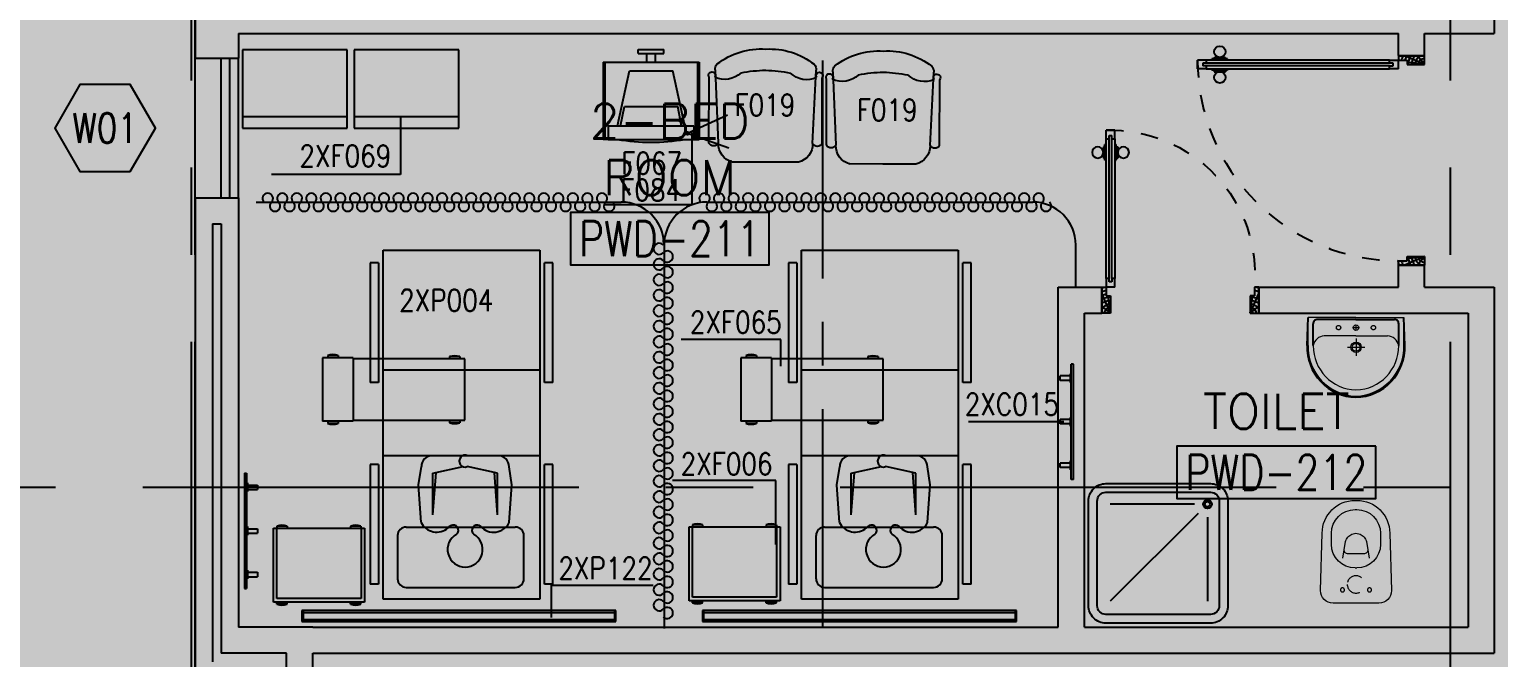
# Model space of a CAD drawing. Extents: x 88852.7 to 88945.7, y 39921.6 to 40001.1.
# Drawn here: x 88901.86 to 88910.29, y 39938.3 to 39941.91 of the extents above; entities that cross this region are included whole.
import ezdxf
from ezdxf.enums import TextEntityAlignment as Align

# ---------------------------------------------------------------- set-up
doc = ezdxf.new("R2010")
doc.units = 0
doc.header["$MEASUREMENT"] = 0
for name, pattern in [('CENTER', [2, 1.25, -0.25, 0.25, -0.25]), ('CENTERX2', [4, 2.5, -0.5, 0.5, -0.5]), ('DASHED', [0.75, 0.5, -0.25]), ('HIDDEN', [0.375, 0.25, -0.125]), ('HIDDEN2', [0.1875, 0.125, -0.0625])]:
    doc.linetypes.add(name, pattern=pattern)
for name, color, linetype in [('A-TEXT', 7, 'CONTINUOUS'), ('AXES', 11, 'CENTERX2'), ('AXES1', 11, 'CENTER'), ('DOOR', 7, 'CONTINUOUS'), ('FIX', 3, 'CONTINUOUS'), ('INSUL', 4, 'CONTINUOUS'), ('MEDICAL', 4, 'CONTINUOUS'), ('NON-MEDICAL', 4, 'CONTINUOUS'), ('RM-BOX', 4, 'CONTINUOUS'), ('RM-NAME', 2, 'CONTINUOUS'), ('RM-NO', 2, 'CONTINUOUS'), ('WALL', 4, 'CONTINUOUS'), ('WIN', 3, 'CONTINUOUS'), ('WIN-BOX', 3, 'CONTINUOUS'), ('WIN-NO', 5, 'CONTINUOUS')]:
    doc.layers.add(name, color=color, linetype=linetype)
doc.styles.add('ROMANS', font='ROMANS.shx', dxfattribs={"width": 0.6})
doc.dimstyles.new('DIM-OUT', dxfattribs={"dimscale": 0, "dimtxt": 0.24, "dimasz": 0.08, "dimexe": 0.02, "dimexo": 0.02, "dimgap": 0.05, "dimtad": 1, "dimdec": 0, "dimlfac": 1000, "dimzin": 0, "dimdsep": 46, "dimtxsty": 'ROMANS', "dimblk1": 'ARCHTICK', "dimblk2": 'ARCHTICK', "dimsah": 1, "dimcen": 0.01, "dimdle": 0.08, "dimclrd": 4, "dimclre": 4, "dimclrt": 2, "dimadec": 0, "dimazin": 0, "dimtp": 2, "dimtm": 2, "dimtfac": 0.114286, "dimtdec": 0, "dimtix": 1, "dimtmove": 2, "dimatfit": 3, "dimldrblk": 'ARCHTICK', "dimfxl": 0, "dimtolj": 1, "dimtzin": 0, "dimarcsym": 0})

# ---------------------------------------------------------------- blocks, each defined once
blk = doc.blocks.new('WW1')
at = {"layer": 'WIN-BOX'}
blk.add_lwpolyline([(144.3, -250), (288.7, 0), (144.3, 250), (-144.3, 250), (-288.7, 0), (-144.3, -250)], close=True, dxfattribs=at)
at = {"layer": 'WIN-NO', "style": 'ROMANS', "width": 0.8}
blk.add_attdef('W00', text='', height=170, dxfattribs=at).set_placement((0, 0), align=Align.MIDDLE)
blk = doc.blocks.new('WC1')
at = {"layer": 'FIX', "lineweight": 20}
for p, q in [((-210, 203.8), (-538, 193.8)), ((-475, 140.8), (-538, 140.8)), ((-137, 0), (-137, 130.8)), ((-727, 4.8), (-727, -4.8)), ((-674, 4.8), (-674, -4.8)), ((-533.7, 24.2), (-539.5, 0)), ((-539.5, 0), (-533.7, -24.2)), ((-394.8, 75.7), (-490.4, 60.1)), ((-339, 4.8), (-339, -4.8)), ((-137, -130.8), (-137, 0)), ((-490.4, -60.1), (-394.8, -75.7)), ((-538, -140.8), (-475, -140.8)), ((-538, -193.8), (-210, -203.8)), ((-213.2, -203.8), (-210, -203.8))]:
    blk.add_line(p, q, dxfattribs=at)
at = {"layer": 'FIX', "linetype": 'Continuous', "lineweight": 20}
blk.add_line((-420.1, -47.3), (-420.4, 44.6), dxfattribs=at)
at = {"layer": 'FIX', "linetype": 'HIDDEN', "lineweight": 20, "ltscale": 0.05}
for centre in [(-213.2, 77.5), (-213.2, -77.5)]:
    blk.add_circle(centre, 11.6, dxfattribs=at)
at = {"layer": 'FIX', "linetype": 'HIDDEN2', "lineweight": 20, "ltscale": 0.3}
blk.add_circle((-245, 0), 49.8, dxfattribs=at)
at = {"layer": 'FIX', "lineweight": 20}
for centre, radius, start, end in [((-538, 4.8), 189, 90, 180), ((-210, 130.8), 73, 360, 90), ((-538, 4.8), 136, 90, 180), ((-475, 4.8), 136, 360, 90), ((-473, -6.9), 68.2, 128.92417, 152.84682), ((-464.4, -17.6), 82, 108.49595, 128.92417), ((-538, -4.8), 189, 180, 270), ((-538, -4.8), 136, 180, 270), ((-473, 6.9), 68.2, 207.15318, 231.07583), ((-464.4, 17.6), 82, 231.07583, 251.50405), ((-475, -4.8), 136, 270, 0), ((-210, -130.8), 73, 270, 0)]:
    blk.add_arc(centre, radius, start, end, dxfattribs=at)
at = {"layer": 'FIX', "linetype": 'Continuous', "lineweight": 20}
for centre, start, end in [((-442.7, 45.5), 357.66621, 91.61215), ((-442.4, -45.6), 268.38785, 2.33379)]:
    blk.add_arc(centre, 22.3, start, end, dxfattribs=at)
blk = doc.blocks.new('SHR1')
at = {"layer": 'FIX'}
for p, q in [((-195.7, 195.7), (-700, 700)), ((-142.7, 217.7), (-142.7, 700)), ((-217.7, 142.7), (-700, 142.7))]:
    blk.add_line(p, q, dxfattribs=at)
for points in [[(-825, 125), (-825, 725, -0.414214), (-725, 825), (-125, 825, -0.414214), (-25, 725), (-25, 125, -0.414214), (-125, 25), (-725, 25, -0.414214)], [(-775, 125), (-775, 725, -0.414214), (-725, 775), (-125, 775, -0.414214), (-75, 725), (-75, 125, -0.414214), (-125, 75), (-725, 75, -0.414214)]]:
    blk.add_lwpolyline(points, format="xyb", close=True, dxfattribs=at)
for radius in [25, 15]:
    blk.add_circle((-142.7, 142.7), radius, dxfattribs=at)
blk = doc.blocks.new('LAV1')
at = {"layer": 'FIX', "linetype": 'DASHED', "lineweight": 20, "ltscale": 0.05}
for p, q in [((-0.5, 170), (-0.5, 270)), ((-0.5, 170), (-0.5, 270)), ((49.5, 220), (-50.5, 220))]:
    blk.add_line(p, q, dxfattribs=at)
at = {"layer": 'FIX', "linetype": 'ByBlock', "ltscale": 0.3}
for p, q in [((-280, 210), (-275, 50)), ((-245, 210), (-245, 85)), ((245, 210), (245, 85)), ((280, 210), (275, 50)), ((0, 60), (-220.2, 60)), ((0, 60), (220.2, 60))]:
    blk.add_line(p, q, dxfattribs=at)
at = {"layer": 'FIX', "linetype": 'Continuous', "lineweight": 20}
for p, q in [((-275, 210), (-275, 50)), ((275, 210), (275, 50)), ((0, 155), (-181.4, 155)), ((0, 155), (181.4, 155)), ((0, 50), (-275, 50)), ((0, 50), (-252.5, 50)), ((0, 50), (275, 50)), ((0, 50), (252.5, 50))]:
    blk.add_line(p, q, dxfattribs=at)
at = {"layer": 'FIX', "lineweight": 20}
for p, q in [((15.6, 107.5), (-15.5, 107.5)), ((0, 92), (0, 123))]:
    blk.add_line(p, q, dxfattribs=at)
for centre, radius in [((-0.5, 220), 29.5), ((-0.5, 220), 22.5), ((0, 107.5), 15.5)]:
    blk.add_circle(centre, radius, dxfattribs=at)
at = {"layer": 'FIX', "linetype": 'HIDDEN', "lineweight": 20, "ltscale": 0.05}
for centre in [(-100, 107.5), (100, 107.5)]:
    blk.add_circle(centre, 12.4, dxfattribs=at)
at = {"layer": 'FIX', "linetype": 'ByBlock', "ltscale": 0.3}
for centre, radius, start, end in [((6.9, 220), 287, 91.37765, 182.00641), ((-6.9, 220), 287, 357.99359, 88.62235), ((-220.1, 84.9), 24.9, 179.70214, 269.94861), ((220.1, 84.9), 24.9, 270.05139, 0.29786)]:
    blk.add_arc(centre, radius, start, end, dxfattribs=at)
at = {"layer": 'FIX', "linetype": 'Continuous', "lineweight": 20}
for centre, radius, start, end in [((8.4, 216.7), 283.4, 91.6988, 181.35097), ((7.6, 212.5), 252.7, 91.73281, 180.48842), ((-8.4, 216.7), 283.4, 358.64903, 88.3012), ((-7.6, 212.5), 252.7, 359.51158, 88.26719), ((-179.2, 221.8), 66.9, 190.20056, 268.07863), ((179.2, 221.8), 66.9, 271.92137, 349.79944)]:
    blk.add_arc(centre, radius, start, end, dxfattribs=at)
blk = doc.blocks.new('DOOR90')
at = {"layer": 'DOOR', "linetype": 'ByBlock'}
for p, q in [((0, 0), (-150, 0)), ((-200, -25), (-1000, -25)), ((-200, -42), (-1000, -42)), ((-200, -58), (-1000, -58)), ((-1000, -75), (-200, -75))]:
    blk.add_line(p, q, dxfattribs=at)
at = {"layer": 'DOOR', "color": 0, "linetype": 'ByBlock'}
for p, q in [((-150, 0), (-150, -25)), ((-150, 0), (0, 0)), ((0, -50), (0, 0)), ((-1050, -25), (-1050, -75)), ((-1050, -75), (-1050, -25)), ((-1000, -25), (-1050, -25)), ((-1000, -75), (-1050, -75)), ((-1020, -42), (-1020, -58)), ((-1000, -42), (-1020, -42)), ((-1000, -58), (-1020, -58)), ((-1000, -25), (-1000, -42)), ((-1000, -58), (-1000, -75)), ((-967.6, -25), (-967.6, -17.8)), ((-877.6, -17.8), (-967.6, -17.8)), ((-967.6, -75), (-967.6, -82.2)), ((-877.6, -82.2), (-967.6, -82.2)), ((-955, -17.8), (-955, -8.8)), ((-955, -8.8), (-890.2, -8.8)), ((-955, -17.8), (-890.2, -17.8)), ((-955, -82.2), (-955, -91.2)), ((-955, -82.2), (-890.2, -82.2)), ((-890.2, -17.8), (-890.2, -8.8)), ((-890.2, -82.2), (-890.2, -91.2)), ((-877.6, -25), (-877.6, -17.8)), ((-877.6, -75), (-877.6, -82.2)), ((-200, -42), (-200, -25)), ((-200, -25), (-150, -25)), ((-180, -42), (-200, -42)), ((-200, -75), (-200, -58)), ((-200, -58), (-180, -58)), ((-150, -75), (-200, -75)), ((-180, -58), (-180, -42)), ((-150, -75), (-150, -25)), ((-150, -25), (-100, -25)), ((-100, -25), (-100, -50)), ((-100, -50), (0, -50)), ((-955, -91.2), (-890.2, -91.2)), ((-150, -900), (-150, -875)), ((-150, -875), (-100, -875)), ((0, -900), (-150, -900)), ((-150, -900), (0, -900)), ((-100, -850), (0, -850)), ((-100, -875), (-100, -850)), ((0, -850), (0, -900))]:
    blk.add_line(p, q, dxfattribs=at)
at = {"layer": 'DOOR', "color": 9, "linetype": 'ByBlock'}
for p, q in [((0, -50), (-113.7, 0)), ((0, -50), (-40.1, 0)), ((0, -50), (-100, -36.6)), ((0, -850), (-113.7, -900)), ((0, -850), (-100, -863.4)), ((0, -850), (-40.1, -900))]:
    blk.add_line(p, q, dxfattribs=at)
at = {"layer": 'DOOR', "color": 0, "linetype": 'ByBlock'}
for centre in [(-922.6, 23.5), (-922.6, -123.5)]:
    blk.add_circle(centre, 32.4, dxfattribs=at)
at = {"layer": 'DOOR', "color": 9, "linetype": 'ByBlock'}
for centre, radius, start, end in [((0, -50), 74.4, 137.77643, 180), ((0, -50), 54.4, 113.20738, 180), ((0, -50), 154.4, 161.10529, 166.28577), ((0, -50), 134.4, 158.15985, 169.28002), ((0, -50), 114.4, 154.08384, 167.37743), ((0, -50), 94.4, 148.01819, 180), ((0, -50), 34.4, 90, 180), ((0, -50), 14.4, 90, 180), ((0, -850), 154.4, 193.71423, 198.89471), ((0, -850), 134.4, 190.71998, 201.84015), ((0, -850), 94.4, 180, 211.98181), ((0, -850), 74.4, 180, 222.22357), ((0, -850), 54.4, 180, 246.79262), ((0, -850), 34.4, 180, 270), ((0, -850), 14.4, 180, 270)]:
    blk.add_arc(centre, radius, start, end, dxfattribs=at)
at = {"layer": 'DOOR', "linetype": 'HIDDEN', "ltscale": 0.5}
blk.add_arc((-222.2, -50), 828.2, 178.27012, 275.00304, dxfattribs=at)
blk = doc.blocks.new('DOOR100')
at = {"layer": 'DOOR', "color": 0, "linetype": 'ByBlock'}
for p, q in [((-76.1, 1251.1), (-76.1, 1301.1)), ((-76.1, 1301.1), (-26.1, 1301.1)), ((-26.1, 1301.1), (-76.1, 1301.1)), ((-59.1, 1251.1), (-59.1, 1271.1)), ((-43.1, 1271.1), (-59.1, 1271.1)), ((-43.1, 1251.1), (-43.1, 1271.1)), ((-26.1, 1251.1), (-26.1, 1301.1)), ((-92.3, 1206.1), (-92.3, 1141.3)), ((-83.3, 1206.1), (-92.3, 1206.1)), ((-83.3, 1128.7), (-83.3, 1218.7)), ((-76.1, 1218.7), (-83.3, 1218.7)), ((-83.3, 1206.1), (-83.3, 1141.3)), ((-59.1, 1251.1), (-76.1, 1251.1)), ((-26.1, 1251.1), (-43.1, 1251.1)), ((-26.1, 1218.7), (-18.9, 1218.7)), ((-18.9, 1128.7), (-18.9, 1218.7)), ((-18.9, 1206.1), (-18.9, 1141.3)), ((-18.9, 1206.1), (-9.9, 1206.1)), ((-9.9, 1206.1), (-9.9, 1141.3)), ((-83.3, 1141.3), (-92.3, 1141.3)), ((-76.1, 1128.7), (-83.3, 1128.7)), ((-26.1, 1128.7), (-18.9, 1128.7)), ((-18.9, 1141.3), (-9.9, 1141.3)), ((-76.1, 200), (-59.1, 200)), ((-76.1, 150), (-76.1, 200)), ((-59.1, 200), (-59.1, 180)), ((-59.1, 180), (-43.1, 180)), ((-43.1, 200), (-26.1, 200)), ((-43.1, 180), (-43.1, 200)), ((-26.1, 200), (-26.1, 150)), ((-1201.1, 0), (-1201.1, 150)), ((-1201.1, 150), (-1176.1, 150)), ((-1201.1, 150), (-1201.1, 0)), ((-1176.1, 150), (-1176.1, 100)), ((-1176.1, 100), (-1151.1, 100)), ((-1151.1, 100), (-1151.1, 0)), ((-76.1, 150), (-26.1, 150)), ((-51.1, 100), (-51.1, 0)), ((-26.1, 100), (-51.1, 100)), ((-1.1, 150), (-26.1, 150)), ((-26.1, 150), (-26.1, 100)), ((-1.1, 150), (-1.1, 0)), ((-1151.1, 0), (-1201.1, 0)), ((-51.1, 0), (-1.1, 0))]:
    blk.add_line(p, q, dxfattribs=at)
at = {"layer": 'DOOR', "linetype": 'ByBlock'}
for p, q in [((-76.1, 1251.1), (-76.1, 200)), ((-59.1, 200), (-59.1, 1251.1)), ((-43.1, 200), (-43.1, 1251.1)), ((-26.1, 200), (-26.1, 1251.1))]:
    blk.add_line(p, q, dxfattribs=at)
at = {"layer": 'DOOR', "color": 9, "linetype": 'ByBlock'}
for p, q in [((-1151.1, 0), (-1201.1, 113.7)), ((-1151.1, 0), (-1164.4, 100)), ((-51.1, 0), (-1.1, 113.7)), ((-51.1, 0), (-37.7, 100)), ((-1151.1, 0), (-1201.1, 40.1)), ((-51.1, 0), (-1.1, 40.1))]:
    blk.add_line(p, q, dxfattribs=at)
at = {"layer": 'DOOR', "color": 0, "linetype": 'ByBlock'}
for centre in [(-124.6, 1173.7), (22.5, 1173.7)]:
    blk.add_circle(centre, 32.4, dxfattribs=at)
at = {"layer": 'DOOR', "linetype": 'HIDDEN', "ltscale": 0.5}
blk.add_arc((-26.8, 151.9), 1149.2, 89.96096, 180.09315, dxfattribs=at)
at = {"layer": 'DOOR', "color": 9, "linetype": 'ByBlock'}
for centre, radius, start, end in [((-1151.1, 0), 154.4, 103.71423, 108.89471), ((-1151.1, 0), 134.4, 100.71998, 111.84015), ((-1151.1, 0), 94.4, 90, 121.98181), ((-51.1, 0), 94.4, 58.01819, 90), ((-51.1, 0), 134.4, 68.15985, 79.28002), ((-51.1, 0), 114.4, 64.08384, 77.37743), ((-51.1, 0), 154.4, 71.10529, 76.28577), ((-1151.1, 0), 74.4, 90, 132.22357), ((-1151.1, 0), 54.4, 90, 156.79262), ((-1151.1, 0), 34.4, 90, 180), ((-1151.1, 0), 14.4, 90, 180), ((-51.1, 0), 74.4, 47.77643, 90), ((-51.1, 0), 54.4, 23.20738, 90), ((-51.1, 0), 34.4, 0, 90), ((-51.1, 0), 14.4, 0, 90)]:
    blk.add_arc(centre, radius, start, end, dxfattribs=at)
blk = doc.blocks.new('RM1')
at = {"layer": 'RM-BOX'}
blk.add_lwpolyline([(569.9, -200), (-569.9, -200), (-569.9, -500), (569.9, -500)], close=True, dxfattribs=at)
at = {"layer": 'RM-NAME', "style": 'ROMANS'}
for tag, p in [('ROOMNAME1', (0, 323.8)), ('ROOMNAME2', (0, 0))]:
    blk.add_attdef(tag, text='', height=200, dxfattribs=at).set_placement(p, align=Align.MIDDLE)
at = {"layer": 'RM-NO', "style": 'ROMANS', "width": 0.8}
blk.add_attdef('ROOMNO', text='', height=200, dxfattribs=at).set_placement((0, -350), align=Align.MIDDLE)

msp = doc.modelspace()

# ---------------------------------------------------------------- linework, layer by layer
at = {"layer": 'AXES'}
for p, q in [((88910.0103, 39921.6153), (88910.0103, 40000.4279)), ((88902.7903, 39921.6153), (88902.7903, 40000.0779)), ((88902.8103, 39921.6153), (88902.8103, 40000.0779)), ((88945.0103, 39939.2796), (88876.9703, 39939.2796))]:
    msp.add_line(p, q, dxfattribs=at)
at = {"layer": 'AXES1'}
msp.add_line((88906.4103, 39928.4796), (88906.4103, 39987.2996), dxfattribs=at)
msp.add_line((88906.4103, 39928.4796), (88906.4103, 39987.2996), dxfattribs=at)
at = {"layer": 'INSUL'}
for p, q in [((88902.9103, 39940.7921), (88902.9603, 39940.7921)), ((88902.9103, 39940.7921), (88902.9103, 39938.2796)), ((88902.9603, 39940.7921), (88902.9603, 39938.3296)), ((88903.3353, 39938.3296), (88902.9603, 39938.3296)), ((88903.3353, 39938.1296), (88903.3353, 39938.3296))]:
    msp.add_line(p, q, dxfattribs=at)
at = {"layer": 'MEDICAL'}
for p, q in [((88905.3516, 39941.7687), (88905.3516, 39941.7931)), ((88905.3516, 39941.7931), (88905.4993, 39941.7931)), ((88905.3516, 39941.7687), (88905.4993, 39941.7687)), ((88905.4008, 39941.7195), (88905.4008, 39941.7687)), ((88905.4501, 39941.7195), (88905.4501, 39941.7687)), ((88905.4993, 39941.7687), (88905.4993, 39941.7931)), ((88905.1499, 39941.7195), (88905.1499, 39941.2766)), ((88905.1499, 39941.7195), (88905.701, 39941.7195)), ((88905.1597, 39941.7195), (88905.1597, 39941.2766)), ((88905.2321, 39941.3539), (88905.3007, 39941.6703)), ((88905.3007, 39941.6703), (88905.5502, 39941.6703)), ((88905.6188, 39941.3539), (88905.5502, 39941.6703)), ((88905.6912, 39941.7195), (88905.6912, 39941.2766)), ((88905.701, 39941.7195), (88905.701, 39941.2766)), ((88905.2508, 39941.3539), (88905.2727, 39941.4664)), ((88905.2727, 39941.4664), (88905.5782, 39941.4664)), ((88905.6001, 39941.3539), (88905.5782, 39941.4664)), ((88905.635, 39941.3128), (88905.8636, 39941.4176)), ((88905.1794, 39941.3539), (88905.6715, 39941.3539)), ((88905.1794, 39941.3539), (88905.1794, 39941.2766)), ((88905.6715, 39941.3539), (88905.6715, 39941.2766)), ((88905.1794, 39941.2766), (88905.1499, 39941.2766)), ((88905.1794, 39941.2766), (88905.6715, 39941.2766)), ((88905.635, 39941.3128), (88905.8718, 39941.228)), ((88905.6715, 39941.2766), (88905.701, 39941.2766)), ((88903.1603, 39940.9172), (88905.2541, 39940.9172)), ((88905.746, 39940.9172), (88907.6142, 39940.9172)), ((88905.5, 39940.6711), (88905.5, 39938.4724)), ((88907.8603, 39940.4296), (88907.8603, 39940.6711)), ((88903.8883, 39940.6406), (88904.7883, 39940.6406)), ((88903.8883, 39938.6406), (88903.8883, 39940.6406)), ((88904.7883, 39940.6406), (88904.7883, 39938.6406)), ((88906.2871, 39940.6406), (88907.1871, 39940.6406)), ((88906.2871, 39938.6406), (88906.2871, 39940.6406)), ((88907.1871, 39940.6406), (88907.1871, 39938.6406)), ((88903.8141, 39940.5681), (88903.8141, 39939.8824)), ((88903.8633, 39940.5681), (88903.8141, 39940.5681)), ((88903.8633, 39940.5681), (88903.8633, 39939.8824)), ((88904.8625, 39940.5681), (88904.8133, 39940.5681)), ((88904.8133, 39939.8824), (88904.8133, 39940.5681)), ((88904.8625, 39939.8824), (88904.8625, 39940.5681)), ((88906.2129, 39940.5681), (88906.2129, 39939.8824)), ((88906.2621, 39940.5681), (88906.2129, 39940.5681)), ((88906.2621, 39940.5681), (88906.2621, 39939.8824)), ((88907.2613, 39940.5681), (88907.2121, 39940.5681)), ((88907.2121, 39939.8824), (88907.2121, 39940.5681)), ((88907.2613, 39939.8824), (88907.2613, 39940.5681)), ((88903.5404, 39940.0239), (88903.5404, 39939.6598)), ((88903.7176, 39940.0239), (88903.5404, 39940.0239)), ((88903.6305, 39940.0382), (88903.5714, 39940.0382)), ((88903.5714, 39940.0382), (88903.5714, 39940.0239)), ((88903.6305, 39940.0382), (88903.6305, 39940.0239)), ((88903.7176, 39940.0239), (88903.7176, 39939.6598)), ((88904.3573, 39940.0178), (88903.7176, 39940.0178)), ((88904.3285, 39940.0307), (88904.2695, 39940.0307)), ((88904.2695, 39940.0307), (88904.2695, 39940.0178)), ((88904.3285, 39940.0307), (88904.3285, 39940.0178)), ((88904.3573, 39939.6659), (88904.3573, 39940.0178)), ((88905.9392, 39940.0239), (88905.9392, 39939.6598)), ((88906.1164, 39940.0239), (88905.9392, 39940.0239)), ((88906.0293, 39940.0382), (88905.9702, 39940.0382)), ((88905.9702, 39940.0382), (88905.9702, 39940.0239)), ((88906.0293, 39940.0382), (88906.0293, 39940.0239)), ((88906.1164, 39940.0239), (88906.1164, 39939.6598)), ((88906.7562, 39940.0178), (88906.1164, 39940.0178)), ((88906.7273, 39940.0307), (88906.6683, 39940.0307)), ((88906.6683, 39940.0307), (88906.6683, 39940.0178)), ((88906.7273, 39940.0307), (88906.7273, 39940.0178)), ((88906.7562, 39939.6659), (88906.7562, 39940.0178)), ((88904.7883, 39939.9531), (88903.8883, 39939.9531)), ((88907.1871, 39939.9531), (88906.2871, 39939.9531)), ((88903.8633, 39939.8824), (88903.8141, 39939.8824)), ((88904.8625, 39939.8824), (88904.8133, 39939.8824)), ((88906.2621, 39939.8824), (88906.2129, 39939.8824)), ((88907.2613, 39939.8824), (88907.2121, 39939.8824)), ((88903.7176, 39939.6598), (88903.5404, 39939.6598)), ((88903.5714, 39939.6598), (88903.5714, 39939.6478)), ((88903.6305, 39939.6478), (88903.5714, 39939.6478)), ((88903.6305, 39939.6598), (88903.6305, 39939.6478)), ((88903.7176, 39939.6659), (88904.3573, 39939.6659)), ((88904.2695, 39939.6659), (88904.2695, 39939.6515)), ((88904.3285, 39939.6515), (88904.2695, 39939.6515)), ((88904.3285, 39939.6659), (88904.3285, 39939.6515)), ((88906.1164, 39939.6598), (88905.9392, 39939.6598)), ((88905.9702, 39939.6598), (88905.9702, 39939.6478)), ((88906.0293, 39939.6478), (88905.9702, 39939.6478)), ((88906.0293, 39939.6598), (88906.0293, 39939.6478)), ((88906.1164, 39939.6659), (88906.7562, 39939.6659)), ((88906.6683, 39939.6659), (88906.6683, 39939.6515)), ((88906.7273, 39939.6515), (88906.6683, 39939.6515)), ((88906.7273, 39939.6659), (88906.7273, 39939.6515)), ((88903.8141, 39939.4123), (88903.8141, 39938.7266)), ((88903.8633, 39939.4123), (88903.8141, 39939.4123)), ((88903.8633, 39939.4123), (88903.8633, 39938.7266)), ((88904.7883, 39939.461), (88903.8883, 39939.461)), ((88904.8625, 39939.4123), (88904.8133, 39939.4123)), ((88904.8133, 39938.7266), (88904.8133, 39939.4123)), ((88904.8625, 39938.7266), (88904.8625, 39939.4123)), ((88906.2129, 39939.4123), (88906.2129, 39938.7266)), ((88906.2621, 39939.4123), (88906.2129, 39939.4123)), ((88906.2621, 39939.4123), (88906.2621, 39938.7266)), ((88907.1871, 39939.461), (88906.2871, 39939.461)), ((88907.2613, 39939.4123), (88907.2121, 39939.4123)), ((88907.2121, 39938.7266), (88907.2121, 39939.4123)), ((88907.2613, 39938.7266), (88907.2613, 39939.4123)), ((88903.2792, 39939.0587), (88903.2792, 39939.0465)), ((88903.3382, 39939.0587), (88903.2792, 39939.0587)), ((88903.3382, 39939.0587), (88903.3382, 39939.0465)), ((88903.7019, 39939.0587), (88903.7019, 39939.0465)), ((88903.761, 39939.0587), (88903.7019, 39939.0587)), ((88903.761, 39939.0587), (88903.761, 39939.0465)), ((88905.6621, 39939.0662), (88905.6621, 39939.054)), ((88905.7211, 39939.0662), (88905.6621, 39939.0662)), ((88905.7211, 39939.0662), (88905.7211, 39939.054)), ((88906.0848, 39939.0662), (88906.0848, 39939.054)), ((88906.1439, 39939.0662), (88906.0848, 39939.0662)), ((88906.1439, 39939.0662), (88906.1439, 39939.054)), ((88903.2604, 39939.0465), (88903.782, 39939.0465)), ((88903.2604, 39938.6233), (88903.2604, 39939.0465)), ((88903.28, 39938.643), (88903.28, 39939.0465)), ((88903.7623, 39939.0465), (88903.7623, 39938.643)), ((88903.782, 39939.0465), (88903.782, 39938.6233)), ((88903.9722, 39939.0041), (88903.9722, 39938.7567)), ((88904.0214, 39939.0533), (88904.6468, 39939.0533)), ((88904.696, 39938.7567), (88904.696, 39939.0041)), ((88905.6433, 39938.6308), (88905.6433, 39939.054)), ((88905.6433, 39939.054), (88906.1649, 39939.054)), ((88905.6629, 39938.6505), (88905.6629, 39939.054)), ((88906.1452, 39939.054), (88906.1452, 39938.6505)), ((88906.1649, 39939.054), (88906.1649, 39938.6308)), ((88906.371, 39939.0041), (88906.371, 39938.7567)), ((88906.4203, 39939.0533), (88907.0456, 39939.0533)), ((88907.0948, 39938.7567), (88907.0948, 39939.0041)), ((88903.8633, 39938.7266), (88903.8141, 39938.7266)), ((88904.8625, 39938.7266), (88904.8133, 39938.7266)), ((88906.2621, 39938.7266), (88906.2129, 39938.7266)), ((88907.2613, 39938.7266), (88907.2121, 39938.7266)), ((88903.7623, 39938.643), (88903.28, 39938.643)), ((88904.7883, 39938.6406), (88903.8883, 39938.6406)), ((88904.0214, 39938.7075), (88904.6468, 39938.7075)), ((88906.1452, 39938.6505), (88905.6629, 39938.6505)), ((88907.1871, 39938.6406), (88906.2871, 39938.6406)), ((88906.4203, 39938.7075), (88907.0456, 39938.7075)), ((88903.782, 39938.6233), (88903.2604, 39938.6233)), ((88903.2792, 39938.6111), (88903.2792, 39938.6233)), ((88903.3382, 39938.6111), (88903.2792, 39938.6111)), ((88903.3382, 39938.6111), (88903.3382, 39938.6233)), ((88905.2238, 39938.5754), (88903.4235, 39938.5754)), ((88903.4235, 39938.5754), (88903.4235, 39938.5123)), ((88903.4296, 39938.5754), (88903.4296, 39938.5123)), ((88905.2177, 39938.5608), (88903.4296, 39938.5608)), ((88903.7019, 39938.6111), (88903.7019, 39938.6233)), ((88903.761, 39938.6111), (88903.7019, 39938.6111)), ((88903.761, 39938.6111), (88903.761, 39938.6233)), ((88905.2177, 39938.5123), (88905.2177, 39938.5754)), ((88905.2238, 39938.5123), (88905.2238, 39938.5754)), ((88906.1649, 39938.6308), (88905.6433, 39938.6308)), ((88905.6621, 39938.6186), (88905.6621, 39938.6308)), ((88905.7211, 39938.6186), (88905.6621, 39938.6186)), ((88905.7207, 39938.5754), (88905.7207, 39938.5123)), ((88907.521, 39938.5754), (88905.7207, 39938.5754)), ((88905.7211, 39938.6186), (88905.7211, 39938.6308)), ((88905.7268, 39938.5754), (88905.7268, 39938.5123)), ((88907.5149, 39938.5608), (88905.7268, 39938.5608)), ((88906.0848, 39938.6186), (88906.0848, 39938.6308)), ((88906.1439, 39938.6186), (88906.0848, 39938.6186)), ((88906.1439, 39938.6186), (88906.1439, 39938.6308)), ((88907.5149, 39938.5123), (88907.5149, 39938.5754)), ((88907.521, 39938.5123), (88907.521, 39938.5754)), ((88903.4235, 39938.5123), (88905.2238, 39938.5123)), ((88903.4296, 39938.5239), (88905.2177, 39938.5239)), ((88905.7207, 39938.5123), (88907.521, 39938.5123)), ((88905.7268, 39938.5239), (88907.5149, 39938.5239))]:
    msp.add_line(p, q, dxfattribs=at)
at = {"layer": 'MEDICAL', "const_width": 0.000738}
for points in [[(88905.8633, 39941.4176, 1), (88905.864, 39941.4176, 1)], [(88905.8718, 39941.228, 1), (88905.8725, 39941.228, 1)]]:
    msp.add_lwpolyline(points, format="xyb", close=True, dxfattribs=at)
at = {"layer": 'MEDICAL'}
for radius in [0.00868, 0.00533]:
    msp.add_circle((88905.6345, 39941.3124), radius, dxfattribs=at)
for centre, radius, start, end in [((88905.4254, 39942.4465), 1.1858, 260.61528, 279.38472), ((88905.2539, 39940.6711), 0.2461, 0, 90), ((88905.7461, 39940.6711), 0.2461, 90, 180), ((88907.6142, 39940.6711), 0.2461, 0, 90), ((88903.601, 39939.952), 0.091, 71.07536, 108.92464), ((88904.299, 39939.9446), 0.091, 71.07536, 108.92464), ((88905.9998, 39939.952), 0.091, 71.07536, 108.92464), ((88906.6978, 39939.9446), 0.091, 71.07536, 108.92464), ((88903.601, 39939.7339), 0.091, 251.07536, 288.92464), ((88904.299, 39939.7377), 0.091, 251.07536, 288.92464), ((88905.9998, 39939.7339), 0.091, 251.07536, 288.92464), ((88906.6978, 39939.7377), 0.091, 251.07536, 288.92464), ((88903.3087, 39938.9726), 0.091, 71.07536, 108.92464), ((88903.7314, 39938.9726), 0.091, 71.07536, 108.92464), ((88905.6916, 39938.9801), 0.091, 71.07536, 108.92464), ((88906.1143, 39938.9801), 0.091, 71.07536, 108.92464), ((88904.0214, 39939.0041), 0.0492, 90, 180), ((88904.6468, 39939.0041), 0.0492, 0, 90), ((88906.4203, 39939.0041), 0.0492, 90, 180), ((88907.0456, 39939.0041), 0.0492, 0, 90), ((88904.0214, 39938.7567), 0.0492, 180, 270), ((88904.6468, 39938.7567), 0.0492, 270, 0), ((88906.4203, 39938.7567), 0.0492, 180, 270), ((88907.0456, 39938.7567), 0.0492, 270, 0), ((88903.3087, 39938.6973), 0.091, 251.07536, 288.92464), ((88903.7314, 39938.6973), 0.091, 251.07536, 288.92464), ((88905.6916, 39938.7048), 0.091, 251.07536, 288.92464), ((88906.1143, 39938.7048), 0.091, 251.07536, 288.92464)]:
    msp.add_arc(centre, radius, start, end, dxfattribs=at)
at = {"layer": 'MEDICAL', "color": 15}
for centre, radius, start, end in [((88903.2274, 39940.9383), 0.0302, 313.56836, 226.43164), ((88903.269, 39940.8945), 0.0302, 133.56836, 46.43164), ((88903.3107, 39940.9383), 0.0302, 313.56836, 226.43164), ((88903.3523, 39940.8945), 0.0302, 133.56836, 46.43164), ((88903.394, 39940.9383), 0.0302, 313.56836, 226.43164), ((88903.4357, 39940.8945), 0.0302, 133.56836, 46.43164), ((88903.4773, 39940.9383), 0.0302, 313.56836, 226.43164), ((88903.519, 39940.8945), 0.0302, 133.56836, 46.43164), ((88903.5606, 39940.9383), 0.0302, 313.56836, 226.43164), ((88903.6023, 39940.8945), 0.0302, 133.56836, 46.43164), ((88903.6439, 39940.9383), 0.0302, 313.56836, 226.43164), ((88903.6856, 39940.8945), 0.0302, 133.56836, 46.43164), ((88903.7273, 39940.9383), 0.0302, 313.56836, 226.43164), ((88903.7689, 39940.8945), 0.0302, 133.56836, 46.43164), ((88903.8106, 39940.9383), 0.0302, 313.56836, 226.43164), ((88903.8522, 39940.8945), 0.0302, 133.56836, 46.43164), ((88903.8939, 39940.9383), 0.0302, 313.56836, 226.43164), ((88903.9355, 39940.8945), 0.0302, 133.56836, 46.43164), ((88903.9772, 39940.9383), 0.0302, 313.56836, 226.43164), ((88904.0189, 39940.8945), 0.0302, 133.56836, 46.43164), ((88904.0605, 39940.9383), 0.0302, 313.56836, 226.43164), ((88904.1022, 39940.8945), 0.0302, 133.56836, 46.43164), ((88904.1438, 39940.9383), 0.0302, 313.56836, 226.43164), ((88904.1855, 39940.8945), 0.0302, 133.56836, 46.43164), ((88904.2271, 39940.9383), 0.0302, 313.56836, 226.43164), ((88904.2688, 39940.8945), 0.0302, 133.56836, 46.43164), ((88904.3104, 39940.9383), 0.0302, 313.56836, 226.43164), ((88904.3521, 39940.8945), 0.0302, 133.56836, 46.43164), ((88904.3938, 39940.9383), 0.0302, 313.56836, 226.43164), ((88904.4354, 39940.8945), 0.0302, 133.56836, 46.43164), ((88904.4771, 39940.9383), 0.0302, 313.56836, 226.43164), ((88904.5187, 39940.8945), 0.0302, 133.56836, 46.43164), ((88904.5604, 39940.9383), 0.0302, 313.56836, 226.43164), ((88904.602, 39940.8945), 0.0302, 133.56836, 46.43164), ((88904.6437, 39940.9383), 0.0302, 313.56836, 226.43164), ((88904.6854, 39940.8945), 0.0302, 133.56836, 46.43164), ((88904.727, 39940.9383), 0.0302, 313.56836, 226.43164), ((88904.7687, 39940.8945), 0.0302, 133.56836, 46.43164), ((88904.8103, 39940.9383), 0.0302, 313.56836, 226.43164), ((88904.852, 39940.8945), 0.0302, 133.56836, 46.43164), ((88904.8936, 39940.9383), 0.0302, 313.56836, 226.43164), ((88904.9353, 39940.8945), 0.0302, 133.56836, 46.43164), ((88904.977, 39940.9383), 0.0302, 313.56836, 226.43164), ((88905.0186, 39940.8945), 0.0302, 133.56836, 46.43164), ((88905.0603, 39940.9383), 0.0302, 313.56836, 226.43164), ((88905.1019, 39940.8945), 0.0302, 133.56836, 46.43164), ((88905.1436, 39940.9383), 0.0302, 313.56836, 226.43164), ((88905.1852, 39940.8945), 0.0302, 133.56836, 46.43164), ((88905.7321, 39940.9383), 0.0302, 313.56836, 226.43164), ((88905.7737, 39940.8945), 0.0302, 133.56836, 46.43164), ((88905.8154, 39940.9383), 0.0302, 313.56836, 226.43164), ((88905.857, 39940.8945), 0.0302, 133.56836, 46.43164), ((88905.8987, 39940.9383), 0.0302, 313.56836, 226.43164), ((88905.9403, 39940.8945), 0.0302, 133.56836, 46.43164), ((88905.982, 39940.9383), 0.0302, 313.56836, 226.43164), ((88906.0237, 39940.8945), 0.0302, 133.56836, 46.43164), ((88906.0653, 39940.9383), 0.0302, 313.56836, 226.43164), ((88906.107, 39940.8945), 0.0302, 133.56836, 46.43164), ((88906.1486, 39940.9383), 0.0302, 313.56836, 226.43164), ((88906.1903, 39940.8945), 0.0302, 133.56836, 46.43164), ((88906.2319, 39940.9383), 0.0302, 313.56836, 226.43164), ((88906.2736, 39940.8945), 0.0302, 133.56836, 46.43164), ((88906.3152, 39940.9383), 0.0302, 313.56836, 226.43164), ((88906.3569, 39940.8945), 0.0302, 133.56836, 46.43164), ((88906.3986, 39940.9383), 0.0302, 313.56836, 226.43164), ((88906.4402, 39940.8945), 0.0302, 133.56836, 46.43164), ((88906.4819, 39940.9383), 0.0302, 313.56836, 226.43164), ((88906.5235, 39940.8945), 0.0302, 133.56836, 46.43164), ((88906.5652, 39940.9383), 0.0302, 313.56836, 226.43164), ((88906.6068, 39940.8945), 0.0302, 133.56836, 46.43164), ((88906.6485, 39940.9383), 0.0302, 313.56836, 226.43164), ((88906.6902, 39940.8945), 0.0302, 133.56836, 46.43164), ((88906.7318, 39940.9383), 0.0302, 313.56836, 226.43164), ((88906.7735, 39940.8945), 0.0302, 133.56836, 46.43164), ((88906.8151, 39940.9383), 0.0302, 313.56836, 226.43164), ((88906.8568, 39940.8945), 0.0302, 133.56836, 46.43164), ((88906.8984, 39940.9383), 0.0302, 313.56836, 226.43164), ((88906.9401, 39940.8945), 0.0302, 133.56836, 46.43164), ((88906.9818, 39940.9383), 0.0302, 313.56836, 226.43164), ((88907.0234, 39940.8945), 0.0302, 133.56836, 46.43164), ((88907.0651, 39940.9383), 0.0302, 313.56836, 226.43164), ((88907.1067, 39940.8945), 0.0302, 133.56836, 46.43164), ((88907.1484, 39940.9383), 0.0302, 313.56836, 226.43164), ((88907.19, 39940.8945), 0.0302, 133.56836, 46.43164), ((88907.2317, 39940.9383), 0.0302, 313.56836, 226.43164), ((88907.2734, 39940.8945), 0.0302, 133.56836, 46.43164), ((88907.315, 39940.9383), 0.0302, 313.56836, 226.43164), ((88907.3567, 39940.8945), 0.0302, 133.56836, 46.43164), ((88907.3983, 39940.9383), 0.0302, 313.56836, 226.43164), ((88907.44, 39940.8945), 0.0302, 133.56836, 46.43164), ((88907.4816, 39940.9383), 0.0302, 313.56836, 226.43164), ((88907.5233, 39940.8945), 0.0302, 133.56836, 46.43164), ((88907.5649, 39940.9383), 0.0302, 313.56836, 226.43164), ((88907.6066, 39940.8945), 0.0302, 133.56836, 46.43164), ((88907.6483, 39940.9383), 0.0302, 313.56836, 226.43164), ((88907.6899, 39940.8945), 0.0302, 133.56836, 46.43164), ((88905.4721, 39940.6491), 0.0322, 43.56836, 316.43164), ((88905.4721, 39940.5602), 0.0322, 43.56836, 316.43164), ((88905.5188, 39940.6047), 0.0322, 223.56836, 136.43164), ((88905.4721, 39940.4714), 0.0322, 43.56836, 316.43164), ((88905.5188, 39940.5158), 0.0322, 223.56836, 136.43164), ((88905.4721, 39940.3825), 0.0322, 43.56836, 316.43164), ((88905.5188, 39940.4269), 0.0322, 223.56836, 136.43164), ((88905.4721, 39940.2936), 0.0322, 43.56836, 316.43164), ((88905.5188, 39940.3381), 0.0322, 223.56836, 136.43164), ((88905.4721, 39940.2047), 0.0322, 43.56836, 316.43164), ((88905.5188, 39940.2492), 0.0322, 223.56836, 136.43164), ((88905.5188, 39940.1603), 0.0322, 223.56836, 136.43164), ((88905.4721, 39940.1159), 0.0322, 43.56836, 316.43164), ((88905.5188, 39940.0714), 0.0322, 223.56836, 136.43164), ((88905.4721, 39940.027), 0.0322, 43.56836, 316.43164), ((88905.5188, 39939.9826), 0.0322, 223.56836, 136.43164), ((88905.4721, 39939.9381), 0.0322, 43.56836, 316.43164), ((88905.5188, 39939.8937), 0.0322, 223.56836, 136.43164), ((88905.4721, 39939.8493), 0.0322, 43.56836, 316.43164), ((88905.5188, 39939.8048), 0.0322, 223.56836, 136.43164), ((88905.4721, 39939.7604), 0.0322, 43.56836, 316.43164), ((88905.5188, 39939.716), 0.0322, 223.56836, 136.43164), ((88905.4721, 39939.6715), 0.0322, 43.56836, 316.43164), ((88905.5188, 39939.6271), 0.0322, 223.56836, 136.43164), ((88905.4721, 39939.5827), 0.0322, 43.56836, 316.43164), ((88905.5188, 39939.5382), 0.0322, 223.56836, 136.43164), ((88905.4721, 39939.4938), 0.0322, 43.56836, 316.43164), ((88905.5188, 39939.4494), 0.0322, 223.56836, 136.43164), ((88905.4721, 39939.4049), 0.0322, 43.56836, 316.43164), ((88905.5188, 39939.3605), 0.0322, 223.56836, 136.43164), ((88905.4721, 39939.3161), 0.0322, 43.56836, 316.43164), ((88905.4721, 39939.2272), 0.0322, 43.56836, 316.43164), ((88905.5188, 39939.2716), 0.0322, 223.56836, 136.43164), ((88905.4721, 39939.1383), 0.0322, 43.56836, 316.43164), ((88905.5188, 39939.1828), 0.0322, 223.56836, 136.43164), ((88905.4721, 39939.0495), 0.0322, 43.56836, 316.43164), ((88905.5188, 39939.0939), 0.0322, 223.56836, 136.43164), ((88905.4721, 39938.9606), 0.0322, 43.56836, 316.43164), ((88905.5188, 39939.005), 0.0322, 223.56836, 136.43164), ((88905.4721, 39938.8717), 0.0322, 43.56836, 316.43164), ((88905.5188, 39938.9162), 0.0322, 223.56836, 136.43164), ((88905.4721, 39938.7829), 0.0322, 43.56836, 316.43164), ((88905.5188, 39938.8273), 0.0322, 223.56836, 136.43164), ((88905.4721, 39938.694), 0.0322, 43.56836, 316.43164), ((88905.5188, 39938.7384), 0.0322, 223.56836, 136.43164), ((88905.4721, 39938.6051), 0.0322, 43.56836, 316.43164), ((88905.5188, 39938.6496), 0.0322, 223.56836, 136.43164), ((88905.5188, 39938.5607), 0.0322, 223.56836, 136.43164)]:
    msp.add_arc(centre, radius, start, end, dxfattribs=at)
at = {"layer": 'NON-MEDICAL'}
for p, q in [((88903.0823, 39941.7906), (88903.0823, 39941.3406)), ((88903.6823, 39941.7906), (88903.0823, 39941.7906)), ((88903.6823, 39941.3406), (88903.6823, 39941.7906)), ((88904.3233, 39941.7906), (88903.7233, 39941.7906)), ((88903.7233, 39941.7906), (88903.7233, 39941.3406)), ((88904.3233, 39941.3406), (88904.3233, 39941.7906)), ((88903.0823, 39941.4077), (88903.6823, 39941.4077)), ((88903.0823, 39941.3406), (88903.6823, 39941.3406)), ((88903.7233, 39941.4077), (88904.3233, 39941.4077)), ((88903.7233, 39941.3406), (88904.3233, 39941.3406)), ((88907.8351, 39939.3271), (88907.8351, 39939.9875)), ((88907.8478, 39939.9875), (88907.8351, 39939.9875)), ((88907.8478, 39939.3271), (88907.8478, 39939.9875)), ((88907.8301, 39939.92), (88907.7716, 39939.92)), ((88907.7716, 39939.8946), (88907.7716, 39939.92)), ((88907.8351, 39939.9323), (88907.8301, 39939.9323)), ((88907.8301, 39939.8823), (88907.8301, 39939.9323)), ((88907.8301, 39939.8946), (88907.7716, 39939.8946)), ((88907.8351, 39939.8823), (88907.8301, 39939.8823)), ((88907.8301, 39939.67), (88907.7716, 39939.67)), ((88907.7716, 39939.6446), (88907.7716, 39939.67)), ((88907.8301, 39939.6323), (88907.8301, 39939.6823)), ((88907.8351, 39939.6823), (88907.8301, 39939.6823)), ((88907.8301, 39939.6446), (88907.7716, 39939.6446)), ((88907.8351, 39939.6323), (88907.8301, 39939.6323)), ((88904.0915, 39939.2953), (88904.1083, 39939.4)), ((88904.3446, 39939.4626), (88904.1712, 39939.4628)), ((88904.174, 39939.3634), (88904.3481, 39939.3998)), ((88904.5453, 39939.3629), (88904.371, 39939.3998)), ((88904.5483, 39939.4624), (88904.3744, 39939.4626)), ((88904.6277, 39939.2947), (88904.6111, 39939.3994)), ((88906.4903, 39939.2953), (88906.5071, 39939.4)), ((88906.7434, 39939.4626), (88906.57, 39939.4628)), ((88906.5728, 39939.3634), (88906.7469, 39939.3998)), ((88906.9441, 39939.3629), (88906.7698, 39939.3998)), ((88906.9471, 39939.4624), (88906.7733, 39939.4626)), ((88907.0265, 39939.2947), (88907.0099, 39939.3994)), ((88907.7716, 39939.3946), (88907.7716, 39939.42)), ((88907.8301, 39939.42), (88907.7716, 39939.42)), ((88907.8301, 39939.3946), (88907.7716, 39939.3946)), ((88907.8301, 39939.3823), (88907.8301, 39939.4323)), ((88907.8351, 39939.4323), (88907.8301, 39939.4323)), ((88903.0933, 39939.3616), (88903.0933, 39938.7012)), ((88903.0933, 39939.3616), (88903.106, 39939.3616)), ((88903.106, 39939.3616), (88903.106, 39938.7012)), ((88904.1737, 39939.1236), (88904.1923, 39939.3672)), ((88904.1737, 39939.1236), (88904.174, 39939.3634)), ((88904.545, 39939.1231), (88904.527, 39939.3668)), ((88904.545, 39939.1231), (88904.5453, 39939.3629)), ((88906.5725, 39939.1236), (88906.5911, 39939.3672)), ((88906.5725, 39939.1236), (88906.5728, 39939.3634)), ((88906.9438, 39939.1231), (88906.9258, 39939.3668)), ((88906.9438, 39939.1231), (88906.9441, 39939.3629)), ((88907.8351, 39939.3823), (88907.8301, 39939.3823)), ((88907.8478, 39939.3271), (88907.8351, 39939.3271)), ((88903.106, 39939.3064), (88903.111, 39939.3064)), ((88903.106, 39939.2564), (88903.111, 39939.2564)), ((88903.111, 39939.3064), (88903.111, 39939.2564)), ((88903.111, 39939.2941), (88903.1695, 39939.2941)), ((88903.111, 39939.2687), (88903.1695, 39939.2687)), ((88903.1695, 39939.2941), (88903.1695, 39939.2687)), ((88904.1065, 39939.0796), (88904.0915, 39939.2953)), ((88904.6122, 39939.079), (88904.6277, 39939.2947)), ((88906.5053, 39939.0796), (88906.4903, 39939.2953)), ((88907.011, 39939.079), (88907.0265, 39939.2947)), ((88903.106, 39939.0564), (88903.111, 39939.0564)), ((88903.111, 39939.0564), (88903.111, 39939.0064)), ((88903.106, 39939.0064), (88903.111, 39939.0064)), ((88903.111, 39939.0441), (88903.1695, 39939.0441)), ((88903.111, 39939.0187), (88903.1695, 39939.0187)), ((88903.1695, 39939.0441), (88903.1695, 39939.0187)), ((88903.106, 39938.8064), (88903.111, 39938.8064)), ((88903.111, 39938.8064), (88903.111, 39938.7564)), ((88903.106, 39938.7564), (88903.111, 39938.7564)), ((88903.111, 39938.7941), (88903.1695, 39938.7941)), ((88903.111, 39938.7687), (88903.1695, 39938.7687)), ((88903.1695, 39938.7941), (88903.1695, 39938.7687)), ((88903.0933, 39938.7012), (88903.106, 39938.7012))]:
    msp.add_line(p, q, dxfattribs=at)
at = {"layer": 'NON-MEDICAL', "extrusion": (0, 0, -1)}
for p, q in [((88905.7929, 39941.6751), (88905.811, 39941.2553)), ((88906.3515, 39941.2534), (88906.3724, 39941.6731)), ((88905.757, 39941.2555), (88905.7583, 39941.6338)), ((88906.4055, 39941.2532), (88906.4068, 39941.6316)), ((88906.4308, 39941.2443), (88906.4321, 39941.6226)), ((88906.4668, 39941.6639), (88906.4849, 39941.2441)), ((88907.0254, 39941.2422), (88907.0463, 39941.6619)), ((88907.0794, 39941.242), (88907.0807, 39941.6204)), ((88906.0809, 39941.1463), (88905.8917, 39941.1469)), ((88906.2701, 39941.1456), (88906.0809, 39941.1463)), ((88906.7548, 39941.1351), (88906.5656, 39941.1357)), ((88906.9439, 39941.1344), (88906.7548, 39941.1351))]:
    msp.add_line(p, q, dxfattribs=at)
for centre, radius, start, end in [((-88906.057, 39941.3837), 0.412, 52.24288, 93.63907), ((-88906.1064, 39941.3835), 0.412, 86.75257, 128.14876), ((-88906.7308, 39941.3725), 0.412, 52.24288, 93.63907), ((-88906.7803, 39941.3723), 0.412, 86.75257, 128.14876), ((-88905.8439, 39941.6768), 0.051, 358.108, 39.7355), ((-88906.0899, 39940.9225), 0.7509, 78.57305, 89.45238), ((-88906.0704, 39940.9225), 0.7509, 90.93926, 101.81859), ((-88906.3215, 39941.6752), 0.051, 140.65614, 182.28364), ((-88906.5177, 39941.6656), 0.051, 358.108, 39.7355), ((-88906.9954, 39941.664), 0.051, 140.65614, 182.28364), ((-88905.7743, 39941.645), 0.0195, 325.03992, 215.35171), ((-88905.8476, 39941.7561), 0.1352, 226.22821, 295.1193), ((-88906.3183, 39941.7545), 0.1352, 245.27234, 314.16343), ((-88906.3909, 39941.6429), 0.0195, 325.03992, 215.35171), ((-88906.4481, 39941.6338), 0.0195, 325.03992, 215.35171), ((-88906.5215, 39941.7449), 0.1352, 226.22821, 295.1193), ((-88906.7637, 39940.9113), 0.7509, 78.57305, 89.45238), ((-88906.7443, 39940.9113), 0.7509, 90.93926, 101.81859), ((-88906.9922, 39941.7433), 0.1352, 245.27234, 314.16343), ((-88907.0648, 39941.6317), 0.0195, 325.03992, 215.35171), ((-88905.784, 39941.2694), 0.0304, 207.61716, 332.77448), ((-88905.9189, 39941.2514), 0.108, 284.59564, 2.0562), ((-88906.2436, 39941.2503), 0.108, 178.33544, 255.796), ((-88906.3786, 39941.2674), 0.0304, 207.61716, 332.77448), ((-88906.4579, 39941.2582), 0.0304, 207.61716, 332.77448), ((-88906.5928, 39941.2402), 0.108, 284.59564, 2.0562), ((-88906.9174, 39941.2391), 0.108, 178.33544, 255.796), ((-88907.0524, 39941.2562), 0.0304, 207.61716, 332.77448)]:
    msp.add_arc(centre, radius, start, end, dxfattribs=at)
at = {"layer": 'NON-MEDICAL'}
for centre, radius, start, end in [((88904.1711, 39939.3999), 0.0629, 89.9323, 179.9323), ((88904.3595, 39939.4319), 0.0341, 64.00702, 289.69484), ((88904.5483, 39939.3995), 0.0629, 359.9323, 89.9323), ((88906.5699, 39939.3999), 0.0629, 89.9323, 179.9323), ((88906.7583, 39939.4319), 0.0341, 64.00702, 289.69484), ((88906.9471, 39939.3995), 0.0629, 359.9323, 89.9323), ((88904.1959, 39939.1241), 0.0998, 206.44314, 311.42073), ((88904.2989, 39939.0208), 0.0466, 118.88281, 142.4069), ((88904.2908, 39939.0355), 0.0299, 309.97601, 119.03262), ((88904.4277, 39939.0353), 0.0299, 60.83197, 229.88858), ((88904.4196, 39939.0206), 0.0466, 37.45769, 60.98178), ((88904.5229, 39939.1237), 0.0998, 221.46265, 333.42145), ((88906.5947, 39939.1241), 0.0998, 206.44314, 311.42073), ((88906.6977, 39939.0208), 0.0466, 118.88281, 142.4069), ((88906.6896, 39939.0355), 0.0299, 309.97601, 119.03262), ((88906.8265, 39939.0353), 0.0299, 60.83197, 229.88858), ((88906.8184, 39939.0206), 0.0466, 37.45769, 60.98178), ((88906.9217, 39939.1237), 0.0998, 221.46265, 333.42145), ((88904.3591, 39938.9249), 0.1006, 119.23603, 60.62856), ((88906.7579, 39938.9249), 0.1006, 119.23603, 60.62856)]:
    msp.add_arc(centre, radius, start, end, dxfattribs=at)
at = {"layer": 'WALL'}
for p, q in [((88910.2603, 39943.9846), (88910.2603, 39941.8846)), ((88902.8103, 39942.5296), (88902.8103, 39941.7421)), ((88903.0603, 39941.8846), (88903.0603, 39941.7421)), ((88903.0603, 39941.8846), (88909.7103, 39941.8846)), ((88909.8603, 39941.8846), (88910.2603, 39941.8846)), ((88902.8103, 39941.7421), (88903.0603, 39941.7421)), ((88902.8103, 39940.9421), (88903.0603, 39940.9421)), ((88902.8103, 39940.9421), (88902.8103, 39938.1296)), ((88903.0603, 39940.9421), (88903.0603, 39938.4796)), ((88907.7603, 39940.4296), (88908.0103, 39940.4296)), ((88908.9103, 39940.4296), (88909.7103, 39940.4296)), ((88909.8603, 39940.4296), (88910.2603, 39940.4296)), ((88910.2603, 39940.4296), (88910.2603, 39938.3296)), ((88907.9103, 39940.2796), (88908.0103, 39940.2796)), ((88908.9103, 39940.2796), (88910.1103, 39940.2796)), ((88910.1103, 39940.2796), (88910.1103, 39938.4796)), ((88903.4853, 39938.4796), (88903.0603, 39938.4796)), ((88903.4853, 39938.4796), (88907.7603, 39938.4796)), ((88907.9103, 39938.4796), (88908.8603, 39938.4796)), ((88907.9103, 39938.4796), (88910.1103, 39938.4796)), ((88903.4853, 39938.3296), (88910.2603, 39938.3296)), ((88903.4853, 39937.9796), (88903.4853, 39938.3296))]:
    msp.add_line(p, q, dxfattribs=at)
at = {"layer": 'WALL', "linetype": 'ByBlock'}
for p, q in [((88910.2603, 39943.9846), (88910.2603, 39941.8846)), ((88909.7103, 39941.7571), (88909.7103, 39941.8846)), ((88909.8603, 39941.7571), (88909.8603, 39941.8846)), ((88909.7103, 39941.7571), (88909.8603, 39941.7571)), ((88909.7103, 39940.4296), (88909.7103, 39940.5571)), ((88909.7103, 39940.5571), (88909.8603, 39940.5571)), ((88909.8603, 39940.4296), (88909.8603, 39940.5571)), ((88907.7603, 39938.4796), (88907.7603, 39940.4296)), ((88908.0103, 39940.2796), (88908.0103, 39940.4296)), ((88908.9103, 39940.2796), (88908.9103, 39940.4296)), ((88910.2603, 39940.4296), (88910.2603, 39938.3296)), ((88907.9103, 39938.4796), (88907.9103, 39940.2796)), ((88910.1103, 39940.2796), (88910.1103, 39938.4796))]:
    msp.add_line(p, q, dxfattribs=at)
at = {"layer": 'WIN'}
for p, q in [((88902.8103, 39940.9421), (88902.8103, 39941.7421)), ((88902.9603, 39940.9421), (88902.9603, 39941.7421)), ((88903.0103, 39940.9421), (88903.0103, 39941.7421)), ((88903.0603, 39940.9421), (88903.0603, 39941.7421))]:
    msp.add_line(p, q, dxfattribs=at)

# ---------------------------------------------------------------- block references
at = {"layer": 'DOOR', "color": 0, "linetype": 'ByBlock', "yscale": 0.000999999996565748, "zscale": 0.001, "rotation": 90}
for name, p, xscale in [('DOOR100', (88909.8603, 39941.7571), 0.000999999996565748), ('DOOR90', (88908.0103, 39940.2796), -0.000999999996565748)]:
    msp.add_blockref(name, p, dxfattribs=dict(at, xscale=xscale))
at = {"layer": 'FIX', "linetype": 'ByBlock', "ltscale": 0.3, "xscale": 0.001000000003841706, "yscale": 0.000999999996565748, "zscale": 0.001, "rotation": 180}
msp.add_blockref('LAV1', (88909.4673, 39940.3046), dxfattribs=at)
at = {"layer": 'FIX', "yscale": 0.000999999996565748, "zscale": 0.001, "rotation": 90}
for name, p, xscale in [('SHR1', (88908.7583, 39939.3276), 0.000999999996565748), ('WC1', (88909.4673, 39938.4796), -0.000999999996565748)]:
    msp.add_blockref(name, p, dxfattribs=dict(at, xscale=xscale))
at = {"layer": 'RM-NAME', "xscale": 0.001000000003841706, "yscale": 0.000999999996565748, "zscale": 0.001}
for p, values in [((88905.5327, 39941.0576), {'ROOMNO': 'PWD-211', 'ROOMNAME2': 'ROOM', 'ROOMNAME1': '2-BED'}), ((88909.0107, 39939.7176), {'ROOMNO': 'PWD-212', 'ROOMNAME2': 'TOILET'})]:
    msp.add_blockref('RM1', p, dxfattribs=at).add_auto_attribs(values)
at = {"layer": 'WIN-NO', "xscale": 0.001, "yscale": 0.001, "zscale": 0.001}
msp.add_blockref('WW1', (88902.2945, 39941.3421), dxfattribs=at).add_auto_attribs({'W00': 'W01'})

# ---------------------------------------------------------------- texts
at = {"layer": 'A-TEXT', "color": 7, "ltscale": 400, "style": 'ROMANS', "width": 0.833974}
for s, p in [('F019', (88905.9041, 39941.4117)), ('F019', (88906.6059, 39941.383)), ('2XF069', (88903.4089, 39941.1195)), ('F067', (88905.2549, 39941.0779)), ('F084', (88905.2491, 39940.9236)), ('2XP004', (88903.9806, 39940.2916)), ('2XF065', (88905.6477, 39940.1658)), ('2XC015', (88907.2242, 39939.6954)), ('2XF006', (88905.5947, 39939.3533)), ('2XP122', (88904.8937, 39938.7548))]:
    msp.add_text(s, height=0.125, dxfattribs=at).set_placement(p)

# ---------------------------------------------------------------- leaders
at = {"layer": 'A-TEXT'}
for points in [[(88903.988, 39941.404), (88903.988, 39941.0748), (88903.2484, 39941.0748)], [(88905.6596, 39941.3168), (88905.6596, 39940.9018), (88905.1555, 39940.9018)], [(88906.169, 39939.9764), (88906.169, 39940.1299), (88905.597, 39940.1299)], [(88907.7914, 39939.6565), (88907.2459, 39939.6565)], [(88906.1399, 39938.953), (88906.1399, 39939.3208), (88905.5486, 39939.3208)], [(88904.8547, 39938.5342), (88904.8547, 39938.7195), (88905.4366, 39938.7195)]]:
    msp.add_leader(points, dimstyle='DIM-OUT', override={"dimscale": 1, "dimasz": 40}, dxfattribs=at)

doc.saveas('drawing.dxf')
